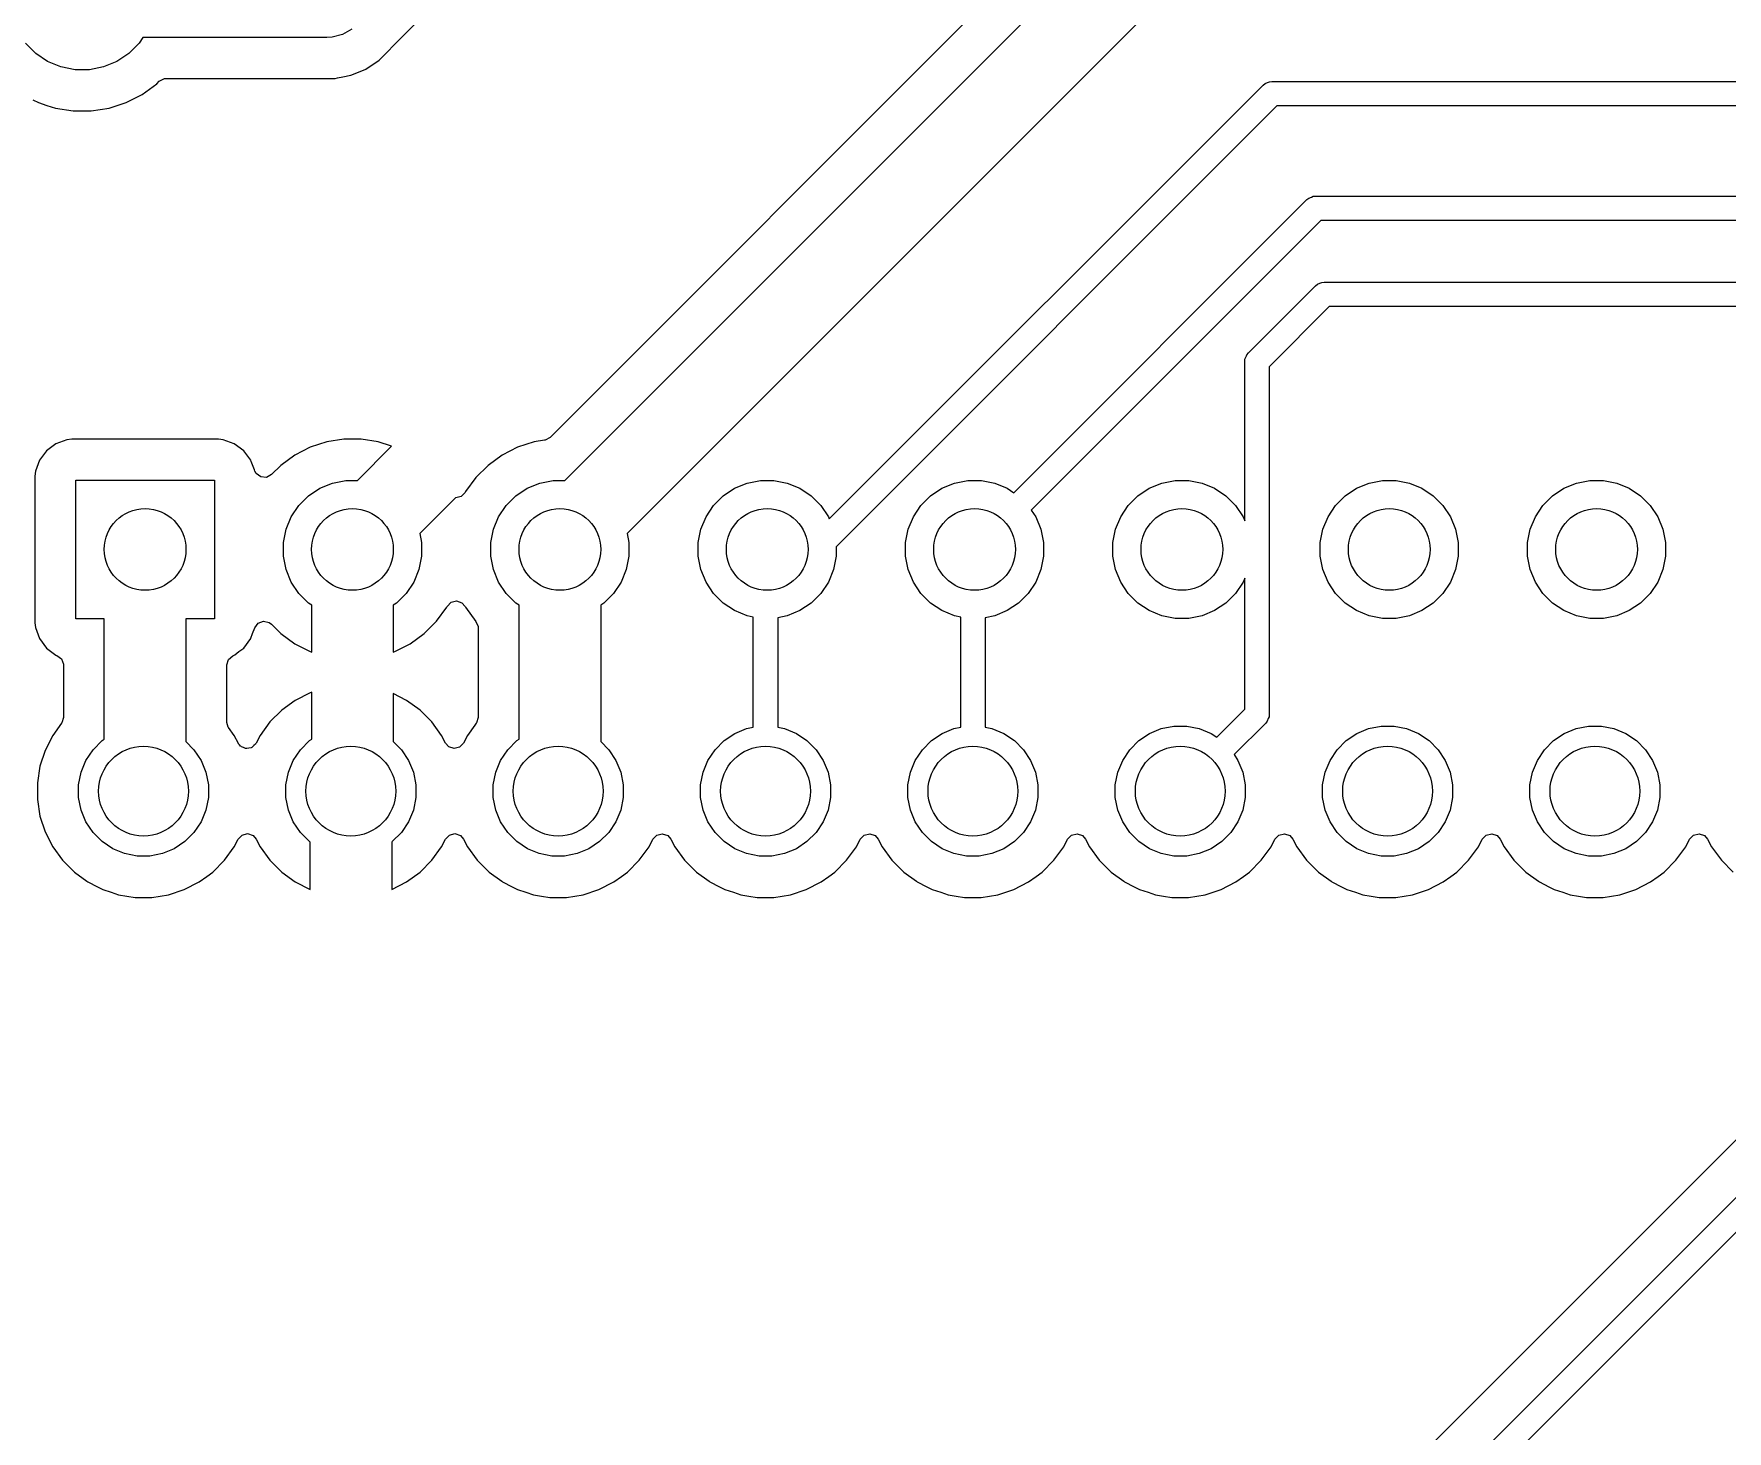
# Model space of a CAD drawing. Extents: x 4.41 to 8.11, y -5.15 to -2.23.
# Drawn here: x 4.922 to 5.739, y -3.685 to -3.011 of the extents above; entities that cross this region are included whole.
import ezdxf

# ---------------------------------------------------------------- set-up
doc = ezdxf.new("R2010")
doc.units = 0
doc.header["$MEASUREMENT"] = 0
doc.layers.add('BLACK', color=7, linetype='CONTINUOUS')

msp = doc.modelspace()

# ---------------------------------------------------------------- linework, layer by layer
at = {"layer": 'BLACK', "linetype": 'CONTINUOUS'}
for p, q in [((5.09416, -3.01814), (5.16833, -2.94397)), ((5.42719, -2.94948), (5.17085, -3.20582)), ((5.178, -3.22654), (5.43838, -2.96616)), ((5.46045, -2.99976), (5.20802, -3.25219)), ((4.97453, -3.01299), (4.97267, -3.01579)), ((5.06329, -3.01299), (4.97453, -3.01299)), ((5.06586, -3.01282), (5.06329, -3.01299)), ((5.07082, -3.01149), (5.06586, -3.01282)), ((5.06586, -3.01282), (5.06586, -3.01282)), ((5.07527, -3.00892), (5.07082, -3.01149)), ((4.9228, -3.0207), (4.91789, -3.01579)), ((4.92857, -3.02456), (4.9228, -3.0207)), ((4.96775, -3.0207), (4.96198, -3.02456)), ((4.97267, -3.01579), (4.96775, -3.0207)), ((5.0884, -3.0239), (5.09388, -3.01842)), ((5.09388, -3.01842), (5.09416, -3.01814)), ((5.09388, -3.01842), (5.09388, -3.01842)), ((5.09416, -3.01814), (5.09416, -3.01814)), ((4.93499, -3.02721), (4.92857, -3.02456)), ((4.9418, -3.02857), (4.93499, -3.02721)), ((4.94875, -3.02857), (4.9418, -3.02857)), ((4.95556, -3.02721), (4.94875, -3.02857)), ((4.96198, -3.02456), (4.95556, -3.02721)), ((5.07688, -3.03031), (5.08195, -3.02821)), ((5.08195, -3.02821), (5.0884, -3.0239)), ((4.97417, -3.04047), (4.9812, -3.03536)), ((4.9812, -3.03536), (4.98243, -3.03413)), ((4.98243, -3.03413), (4.98485, -3.03281)), ((4.98485, -3.03281), (4.98588, -3.0327)), ((4.98588, -3.0327), (5.06717, -3.0327)), ((5.06717, -3.0327), (5.06839, -3.03245)), ((5.06839, -3.03245), (5.07097, -3.03194)), ((5.07097, -3.03194), (5.07478, -3.03118)), ((5.07478, -3.03118), (5.07688, -3.03031)), ((5.30555, -3.24515), (5.51478, -3.03593)), ((5.51478, -3.03593), (5.51567, -3.03519)), ((5.51567, -3.03519), (5.51692, -3.03468)), ((5.51692, -3.03468), (5.5178, -3.03431)), ((5.5178, -3.03431), (5.51895, -3.0342)), ((5.51895, -3.0342), (5.99422, -3.0342)), ((4.92143, -3.04304), (4.92411, -3.04441)), ((4.92411, -3.04441), (4.92411, -3.04441)), ((4.92411, -3.04441), (4.92824, -3.04575)), ((4.92824, -3.04575), (4.93236, -3.04709)), ((4.95819, -3.04709), (4.96644, -3.04441)), ((4.96644, -3.04441), (4.97417, -3.04047)), ((4.93236, -3.04709), (4.94094, -3.04844)), ((4.94094, -3.04844), (4.94094, -3.04844)), ((4.94094, -3.04844), (4.94961, -3.04844)), ((4.94961, -3.04844), (4.94961, -3.04844)), ((4.94961, -3.04844), (4.95819, -3.04709)), ((5.5214, -3.04601), (5.30889, -3.25851)), ((5.99422, -3.04601), (5.5214, -3.04601)), ((5.39459, -3.23249), (5.5359, -3.09118)), ((5.5359, -3.09118), (5.53679, -3.09045)), ((5.53679, -3.09045), (5.53804, -3.08993)), ((5.53804, -3.08993), (5.53892, -3.08957)), ((5.53892, -3.08957), (5.54007, -3.08945)), ((5.54007, -3.08945), (6.04225, -3.08945)), ((5.54252, -3.10126), (5.40295, -3.24084)), ((6.04225, -3.10126), (5.54252, -3.10126)), ((5.50764, -3.16512), (5.54005, -3.1327)), ((5.54005, -3.1327), (5.54094, -3.13197)), ((5.54094, -3.13197), (5.54219, -3.13145)), ((5.54219, -3.13145), (5.54307, -3.13109)), ((5.54307, -3.13109), (5.54422, -3.13097)), ((5.54422, -3.13097), (6.04225, -3.13097)), ((5.54667, -3.14278), (5.51772, -3.17174)), ((6.04225, -3.14278), (5.54667, -3.14278)), ((5.50591, -3.16929), (5.50602, -3.16814)), ((5.50602, -3.16814), (5.50671, -3.16647)), ((5.50671, -3.16647), (5.5069, -3.16601)), ((5.5069, -3.16601), (5.50764, -3.16512)), ((5.50591, -3.246), (5.50591, -3.16929)), ((5.51772, -3.17174), (5.51772, -3.33937)), ((4.93259, -3.20891), (4.92805, -3.2123)), ((4.93789, -3.20693), (4.93259, -3.20891)), ((4.93259, -3.20891), (4.93259, -3.20891)), ((4.94024, -3.20667), (4.93789, -3.20693)), ((5.01094, -3.20667), (4.94024, -3.20667)), ((4.94024, -3.20667), (4.94024, -3.20667)), ((5.01329, -3.20693), (5.01094, -3.20667)), ((5.01094, -3.20667), (5.01094, -3.20667)), ((5.01094, -3.20667), (5.01094, -3.20667)), ((5.01094, -3.20667), (5.01094, -3.20667)), ((5.0186, -3.20891), (5.01329, -3.20693)), ((5.01329, -3.20693), (5.01329, -3.20693)), ((5.02313, -3.2123), (5.0186, -3.20891)), ((5.0186, -3.20891), (5.0186, -3.20891)), ((5.06314, -3.208), (5.05519, -3.21059)), ((5.07141, -3.20669), (5.06314, -3.208)), ((5.06314, -3.208), (5.06314, -3.208)), ((5.07977, -3.20669), (5.07141, -3.20669)), ((5.08804, -3.208), (5.07977, -3.20669)), ((5.09445, -3.21009), (5.08804, -3.208)), ((5.16314, -3.20798), (5.15518, -3.21057)), ((5.16816, -3.20719), (5.16314, -3.20798)), ((5.16844, -3.20714), (5.16816, -3.20719)), ((5.17085, -3.20582), (5.16844, -3.20714)), ((4.92465, -3.21684), (4.92267, -3.22215)), ((4.92805, -3.2123), (4.92465, -3.21684)), ((4.92465, -3.21684), (4.92465, -3.21684)), ((4.92805, -3.2123), (4.92805, -3.2123)), ((5.02653, -3.21684), (5.02313, -3.2123)), ((5.02313, -3.2123), (5.02313, -3.2123)), ((5.02677, -3.21748), (5.02653, -3.21684)), ((5.02653, -3.21684), (5.02653, -3.21684)), ((5.04773, -3.21439), (5.04097, -3.2193)), ((5.05519, -3.21059), (5.04773, -3.21439)), ((5.078, -3.22654), (5.09445, -3.21009)), ((5.14772, -3.21437), (5.14095, -3.21929)), ((5.15518, -3.21057), (5.14772, -3.21437)), ((4.92267, -3.22215), (4.92242, -3.22449)), ((4.92242, -3.22449), (4.92242, -3.22449)), ((4.92242, -3.22449), (4.92242, -3.29519)), ((5.02826, -3.22149), (5.02677, -3.21748)), ((5.02846, -3.22203), (5.02826, -3.22149)), ((5.02913, -3.22325), (5.02846, -3.22203)), ((5.03133, -3.2249), (5.02913, -3.22325)), ((5.03408, -3.2251), (5.03133, -3.2249)), ((5.03649, -3.22378), (5.03408, -3.2251)), ((5.04097, -3.2193), (5.03649, -3.22378)), ((5.13504, -3.22521), (5.13012, -3.23198)), ((5.14095, -3.21929), (5.13504, -3.22521)), ((4.94213, -3.29331), (4.94213, -3.22638)), ((4.94213, -3.22638), (5.00906, -3.22638)), ((5.00906, -3.22638), (5.00906, -3.29331)), ((5.05436, -3.23397), (5.05982, -3.23033)), ((5.05982, -3.23033), (5.06588, -3.22782)), ((5.06588, -3.22782), (5.07231, -3.22654)), ((5.07231, -3.22654), (5.078, -3.22654)), ((5.12993, -3.23234), (5.12804, -3.23434)), ((5.13012, -3.23198), (5.12993, -3.23234)), ((5.15436, -3.23397), (5.15982, -3.23033)), ((5.15982, -3.23033), (5.16588, -3.22782)), ((5.16588, -3.22782), (5.17231, -3.22654)), ((5.17231, -3.22654), (5.178, -3.22654)), ((5.25436, -3.23397), (5.25982, -3.23033)), ((5.25982, -3.23033), (5.26588, -3.22782)), ((5.26588, -3.22782), (5.27231, -3.22654)), ((5.27231, -3.22654), (5.27887, -3.22654)), ((5.27887, -3.22654), (5.2853, -3.22782)), ((5.2853, -3.22782), (5.29137, -3.23033)), ((5.29137, -3.23033), (5.29682, -3.23397)), ((5.35436, -3.23397), (5.35982, -3.23033)), ((5.35982, -3.23033), (5.36588, -3.22782)), ((5.36588, -3.22782), (5.37231, -3.22654)), ((5.37231, -3.22654), (5.37887, -3.22654)), ((5.37887, -3.22654), (5.3853, -3.22782)), ((5.3853, -3.22782), (5.39137, -3.23033)), ((5.39137, -3.23033), (5.39459, -3.23249)), ((5.45436, -3.23397), (5.45982, -3.23033)), ((5.45982, -3.23033), (5.46588, -3.22782)), ((5.46588, -3.22782), (5.47231, -3.22654)), ((5.47231, -3.22654), (5.47887, -3.22654)), ((5.47887, -3.22654), (5.4853, -3.22782)), ((5.4853, -3.22782), (5.49137, -3.23033)), ((5.49137, -3.23033), (5.49682, -3.23397)), ((5.55436, -3.23397), (5.55982, -3.23033)), ((5.55982, -3.23033), (5.56588, -3.22782)), ((5.56588, -3.22782), (5.57231, -3.22654)), ((5.57231, -3.22654), (5.57887, -3.22654)), ((5.57887, -3.22654), (5.5853, -3.22782)), ((5.5853, -3.22782), (5.59137, -3.23033)), ((5.59137, -3.23033), (5.59682, -3.23397)), ((5.65436, -3.23397), (5.65982, -3.23033)), ((5.65982, -3.23033), (5.66588, -3.22782)), ((5.66588, -3.22782), (5.67231, -3.22654)), ((5.67231, -3.22654), (5.67887, -3.22654)), ((5.67887, -3.22654), (5.6853, -3.22782)), ((5.6853, -3.22782), (5.69137, -3.23033)), ((5.69137, -3.23033), (5.69682, -3.23397)), ((5.04608, -3.24407), (5.04972, -3.23861)), ((5.04972, -3.23861), (5.05436, -3.23397)), ((5.12525, -3.23496), (5.10802, -3.25219)), ((5.12537, -3.235), (5.12525, -3.23496)), ((5.12804, -3.23434), (5.12537, -3.235)), ((5.14608, -3.24407), (5.14972, -3.23861)), ((5.14972, -3.23861), (5.15436, -3.23397)), ((5.24608, -3.24407), (5.24972, -3.23861)), ((5.24972, -3.23861), (5.25436, -3.23397)), ((5.29682, -3.23397), (5.30146, -3.23861)), ((5.30146, -3.23861), (5.3051, -3.24407)), ((5.34608, -3.24407), (5.34972, -3.23861)), ((5.34972, -3.23861), (5.35436, -3.23397)), ((5.40295, -3.24084), (5.4051, -3.24407)), ((5.44608, -3.24407), (5.44972, -3.23861)), ((5.44972, -3.23861), (5.45436, -3.23397)), ((5.49682, -3.23397), (5.50146, -3.23861)), ((5.50146, -3.23861), (5.5051, -3.24407)), ((5.54608, -3.24407), (5.54972, -3.23861)), ((5.54972, -3.23861), (5.55436, -3.23397)), ((5.59682, -3.23397), (5.60146, -3.23861)), ((5.60146, -3.23861), (5.6051, -3.24407)), ((5.64608, -3.24407), (5.64972, -3.23861)), ((5.64972, -3.23861), (5.65436, -3.23397)), ((5.69682, -3.23397), (5.70146, -3.23861)), ((5.70146, -3.23861), (5.7051, -3.24407)), ((5.04357, -3.25013), (5.04608, -3.24407)), ((5.14357, -3.25013), (5.14608, -3.24407)), ((5.24357, -3.25013), (5.24608, -3.24407)), ((5.3051, -3.24407), (5.30555, -3.24515)), ((5.34357, -3.25013), (5.34608, -3.24407)), ((5.4051, -3.24407), (5.40761, -3.25013)), ((5.44357, -3.25013), (5.44608, -3.24407)), ((5.5051, -3.24407), (5.50591, -3.246)), ((5.54357, -3.25013), (5.54608, -3.24407)), ((5.6051, -3.24407), (5.60761, -3.25013)), ((5.64357, -3.25013), (5.64608, -3.24407)), ((5.7051, -3.24407), (5.70761, -3.25013)), ((5.04229, -3.25656), (5.04357, -3.25013)), ((5.04229, -3.26312), (5.04229, -3.25656)), ((5.10802, -3.25219), (5.10889, -3.25656)), ((5.10889, -3.25656), (5.10889, -3.26312)), ((5.14229, -3.25656), (5.14357, -3.25013)), ((5.14229, -3.26312), (5.14229, -3.25656)), ((5.20802, -3.25219), (5.20889, -3.25656)), ((5.20889, -3.25656), (5.20889, -3.26312)), ((5.24229, -3.25656), (5.24357, -3.25013)), ((5.24229, -3.26312), (5.24229, -3.25656)), ((5.34229, -3.25656), (5.34357, -3.25013)), ((5.34229, -3.26312), (5.34229, -3.25656)), ((5.40761, -3.25013), (5.40889, -3.25656)), ((5.40889, -3.25656), (5.40889, -3.26312)), ((5.44229, -3.25656), (5.44357, -3.25013)), ((5.44229, -3.26312), (5.44229, -3.25656)), ((5.54229, -3.25656), (5.54357, -3.25013)), ((5.54229, -3.26312), (5.54229, -3.25656)), ((5.60761, -3.25013), (5.60889, -3.25656)), ((5.60889, -3.25656), (5.60889, -3.26312)), ((5.64229, -3.25656), (5.64357, -3.25013)), ((5.64229, -3.26312), (5.64229, -3.25656)), ((5.70761, -3.25013), (5.70889, -3.25656)), ((5.70889, -3.25656), (5.70889, -3.26312)), ((5.04357, -3.26956), (5.04229, -3.26312)), ((5.10889, -3.26312), (5.10761, -3.26956)), ((5.14357, -3.26956), (5.14229, -3.26312)), ((5.20889, -3.26312), (5.20761, -3.26956)), ((5.24357, -3.26956), (5.24229, -3.26312)), ((5.30889, -3.26312), (5.30761, -3.26956)), ((5.30889, -3.25851), (5.30889, -3.26312)), ((5.34357, -3.26956), (5.34229, -3.26312)), ((5.40889, -3.26312), (5.40761, -3.26956)), ((5.44357, -3.26956), (5.44229, -3.26312)), ((5.54357, -3.26956), (5.54229, -3.26312)), ((5.60889, -3.26312), (5.60761, -3.26956)), ((5.64357, -3.26956), (5.64229, -3.26312)), ((5.70889, -3.26312), (5.70761, -3.26956)), ((5.04608, -3.27562), (5.04357, -3.26956)), ((5.10761, -3.26956), (5.1051, -3.27562)), ((5.14608, -3.27562), (5.14357, -3.26956)), ((5.20761, -3.26956), (5.2051, -3.27562)), ((5.24608, -3.27562), (5.24357, -3.26956)), ((5.30761, -3.26956), (5.3051, -3.27562)), ((5.34608, -3.27562), (5.34357, -3.26956)), ((5.40761, -3.26956), (5.4051, -3.27562)), ((5.44608, -3.27562), (5.44357, -3.26956)), ((5.50591, -3.27368), (5.5051, -3.27562)), ((5.50591, -3.33692), (5.50591, -3.27368)), ((5.54608, -3.27562), (5.54357, -3.26956)), ((5.60761, -3.26956), (5.6051, -3.27562)), ((5.64608, -3.27562), (5.64357, -3.26956)), ((5.70761, -3.26956), (5.7051, -3.27562)), ((5.04972, -3.28107), (5.04608, -3.27562)), ((5.05436, -3.28571), (5.04972, -3.28107)), ((5.10146, -3.28107), (5.09682, -3.28571)), ((5.1051, -3.27562), (5.10146, -3.28107)), ((5.14972, -3.28107), (5.14608, -3.27562)), ((5.15436, -3.28571), (5.14972, -3.28107)), ((5.20146, -3.28107), (5.19682, -3.28571)), ((5.2051, -3.27562), (5.20146, -3.28107)), ((5.24972, -3.28107), (5.24608, -3.27562)), ((5.25436, -3.28571), (5.24972, -3.28107)), ((5.30146, -3.28107), (5.29682, -3.28571)), ((5.3051, -3.27562), (5.30146, -3.28107)), ((5.34972, -3.28107), (5.34608, -3.27562)), ((5.35436, -3.28571), (5.34972, -3.28107)), ((5.40146, -3.28107), (5.39682, -3.28571)), ((5.4051, -3.27562), (5.40146, -3.28107)), ((5.44972, -3.28107), (5.44608, -3.27562)), ((5.45436, -3.28571), (5.44972, -3.28107)), ((5.50146, -3.28107), (5.49682, -3.28571)), ((5.5051, -3.27562), (5.50146, -3.28107)), ((5.54972, -3.28107), (5.54608, -3.27562)), ((5.55436, -3.28571), (5.54972, -3.28107)), ((5.60146, -3.28107), (5.59682, -3.28571)), ((5.6051, -3.27562), (5.60146, -3.28107)), ((5.64972, -3.28107), (5.64608, -3.27562)), ((5.65436, -3.28571), (5.64972, -3.28107)), ((5.70146, -3.28107), (5.69682, -3.28571)), ((5.7051, -3.27562), (5.70146, -3.28107)), ((5.05591, -3.28674), (5.05436, -3.28571)), ((5.05591, -3.30933), (5.05591, -3.28674)), ((5.09682, -3.28571), (5.09528, -3.28674)), ((5.09528, -3.28674), (5.09528, -3.30933)), ((5.11613, -3.29447), (5.12105, -3.2877)), ((5.12105, -3.2877), (5.12123, -3.28734)), ((5.12123, -3.28734), (5.12312, -3.28534)), ((5.12312, -3.28534), (5.12579, -3.28468)), ((5.12579, -3.28468), (5.12839, -3.28557)), ((5.12839, -3.28557), (5.12993, -3.28734)), ((5.12993, -3.28734), (5.13012, -3.28771)), ((5.13012, -3.28771), (5.13515, -3.29464)), ((5.15591, -3.28674), (5.15436, -3.28571)), ((5.15591, -3.35131), (5.15591, -3.28674)), ((5.19682, -3.28571), (5.19528, -3.28674)), ((5.19528, -3.28674), (5.19528, -3.35252)), ((5.25982, -3.28936), (5.25436, -3.28571)), ((5.26588, -3.29187), (5.25982, -3.28936)), ((5.29137, -3.28936), (5.2853, -3.29187)), ((5.29682, -3.28571), (5.29137, -3.28936)), ((5.35982, -3.28936), (5.35436, -3.28571)), ((5.36588, -3.29187), (5.35982, -3.28936)), ((5.39137, -3.28936), (5.3853, -3.29187)), ((5.39682, -3.28571), (5.39137, -3.28936)), ((5.45982, -3.28936), (5.45436, -3.28571)), ((5.46588, -3.29187), (5.45982, -3.28936)), ((5.49137, -3.28936), (5.4853, -3.29187)), ((5.49682, -3.28571), (5.49137, -3.28936)), ((5.55982, -3.28936), (5.55436, -3.28571)), ((5.56588, -3.29187), (5.55982, -3.28936)), ((5.59137, -3.28936), (5.5853, -3.29187)), ((5.59682, -3.28571), (5.59137, -3.28936)), ((5.65982, -3.28936), (5.65436, -3.28571)), ((5.66588, -3.29187), (5.65982, -3.28936)), ((5.69137, -3.28936), (5.6853, -3.29187)), ((5.69682, -3.28571), (5.69137, -3.28936)), ((4.92242, -3.29519), (4.92242, -3.29519)), ((4.92242, -3.29519), (4.92267, -3.29754)), ((4.92267, -3.29754), (4.92465, -3.30285)), ((4.95591, -3.29331), (4.94213, -3.29331)), ((4.95591, -3.35131), (4.95591, -3.29331)), ((5.00906, -3.29331), (4.99528, -3.29331)), ((4.99528, -3.29331), (4.99528, -3.35252)), ((5.02744, -3.3004), (5.02846, -3.29765)), ((5.02846, -3.29765), (5.03011, -3.29545)), ((5.03011, -3.29545), (5.03269, -3.29449)), ((5.03269, -3.29449), (5.03538, -3.29507)), ((5.03538, -3.29507), (5.03649, -3.29591)), ((5.03649, -3.29591), (5.04097, -3.30038)), ((5.11022, -3.30038), (5.11613, -3.29447)), ((5.11613, -3.29447), (5.11613, -3.29447)), ((5.13515, -3.29464), (5.13511, -3.29466)), ((5.13511, -3.29466), (5.13616, -3.29698)), ((5.13616, -3.29698), (5.1362, -3.29765)), ((5.1362, -3.29765), (5.1362, -3.34082)), ((5.2689, -3.29247), (5.26588, -3.29187)), ((5.2689, -3.34559), (5.2689, -3.29247)), ((5.2853, -3.29187), (5.28071, -3.29278)), ((5.28071, -3.29278), (5.28071, -3.34559)), ((5.3689, -3.29247), (5.36588, -3.29187)), ((5.3689, -3.34559), (5.3689, -3.29247)), ((5.3853, -3.29187), (5.38071, -3.29278)), ((5.38071, -3.29278), (5.38071, -3.34559)), ((5.47231, -3.29315), (5.46588, -3.29187)), ((5.47887, -3.29315), (5.47231, -3.29315)), ((5.4853, -3.29187), (5.47887, -3.29315)), ((5.57231, -3.29315), (5.56588, -3.29187)), ((5.57887, -3.29315), (5.57231, -3.29315)), ((5.5853, -3.29187), (5.57887, -3.29315)), ((5.67231, -3.29315), (5.66588, -3.29187)), ((5.67887, -3.29315), (5.67231, -3.29315)), ((5.6853, -3.29187), (5.67887, -3.29315)), ((4.92465, -3.30285), (4.92465, -3.30285)), ((4.92465, -3.30285), (4.92805, -3.30738)), ((5.02313, -3.30738), (5.02653, -3.30285)), ((5.02653, -3.30285), (5.02663, -3.30258)), ((5.02663, -3.30258), (5.02744, -3.3004)), ((5.04097, -3.30038), (5.04097, -3.30038)), ((5.04097, -3.30038), (5.04773, -3.3053)), ((5.04773, -3.3053), (5.05519, -3.3091)), ((5.09599, -3.3091), (5.10345, -3.3053)), ((5.10345, -3.3053), (5.11021, -3.30038)), ((5.11021, -3.30038), (5.11022, -3.30038)), ((4.92805, -3.30738), (4.92805, -3.30738)), ((4.92805, -3.30738), (4.93259, -3.31078)), ((4.93259, -3.31078), (4.93259, -3.31078)), ((4.93259, -3.31078), (4.93259, -3.31078)), ((4.93259, -3.31078), (4.93302, -3.31094)), ((4.93302, -3.31094), (4.93523, -3.31259)), ((4.93523, -3.31259), (4.93619, -3.31517)), ((4.93619, -3.31517), (4.9362, -3.31552)), ((5.01498, -3.31552), (5.01576, -3.31288)), ((5.01576, -3.31288), (5.01783, -3.31108)), ((5.01783, -3.31108), (5.01816, -3.31094)), ((5.01816, -3.31094), (5.0186, -3.31078)), ((5.0186, -3.31078), (5.01877, -3.31065)), ((5.01877, -3.31065), (5.02082, -3.30912)), ((5.02082, -3.30912), (5.02313, -3.30738)), ((5.05519, -3.3091), (5.05591, -3.30933)), ((5.09528, -3.30933), (5.09599, -3.3091)), ((4.9362, -3.31552), (4.9362, -3.34082)), ((5.01498, -3.34298), (5.01498, -3.31552)), ((5.05516, -3.32895), (5.04798, -3.3326)), ((5.05591, -3.3287), (5.05516, -3.32895)), ((5.05591, -3.35131), (5.05591, -3.3287)), ((5.10163, -3.3326), (5.09528, -3.32937)), ((5.09528, -3.32937), (5.09528, -3.35252)), ((5.04146, -3.33734), (5.03576, -3.34304)), ((5.04798, -3.3326), (5.04146, -3.33734)), ((5.04146, -3.33734), (5.04146, -3.33734)), ((5.10815, -3.33734), (5.10163, -3.3326)), ((5.11384, -3.34304), (5.10815, -3.33734)), ((5.49239, -3.35043), (5.50591, -3.33692)), ((5.51772, -3.33937), (5.5176, -3.34052)), ((4.93527, -3.34368), (4.93101, -3.34954)), ((4.93543, -3.34345), (4.93527, -3.34368)), ((4.9362, -3.34082), (4.93543, -3.34345)), ((5.01499, -3.34326), (5.01498, -3.34298)), ((5.01539, -3.34439), (5.01499, -3.34326)), ((5.01571, -3.34555), (5.01539, -3.34439)), ((5.01581, -3.3457), (5.01571, -3.34555)), ((5.01859, -3.34954), (5.01581, -3.3457)), ((5.03576, -3.34304), (5.03103, -3.34955)), ((5.03576, -3.34304), (5.03576, -3.34304)), ((5.11858, -3.34955), (5.11384, -3.34304)), ((5.11384, -3.34304), (5.11384, -3.34304)), ((5.13463, -3.34457), (5.13101, -3.34954)), ((5.13527, -3.34368), (5.13463, -3.34457)), ((5.13543, -3.34345), (5.13527, -3.34368)), ((5.1362, -3.34082), (5.13543, -3.34345)), ((5.25996, -3.3486), (5.26566, -3.34624)), ((5.26566, -3.34624), (5.2689, -3.34559)), ((5.28071, -3.34559), (5.28395, -3.34624)), ((5.28395, -3.34624), (5.28965, -3.3486)), ((5.35996, -3.3486), (5.36566, -3.34624)), ((5.36566, -3.34624), (5.3689, -3.34559)), ((5.38071, -3.34559), (5.38395, -3.34624)), ((5.38395, -3.34624), (5.38965, -3.3486)), ((5.45996, -3.3486), (5.46566, -3.34624)), ((5.46566, -3.34624), (5.47172, -3.34503)), ((5.47172, -3.34503), (5.47789, -3.34503)), ((5.47789, -3.34503), (5.48395, -3.34624)), ((5.48395, -3.34624), (5.48965, -3.3486)), ((5.51599, -3.34355), (5.50075, -3.35879)), ((5.51672, -3.34265), (5.51599, -3.34355)), ((5.51724, -3.3414), (5.51672, -3.34265)), ((5.5176, -3.34052), (5.51724, -3.3414)), ((5.55996, -3.3486), (5.56566, -3.34624)), ((5.56566, -3.34624), (5.57172, -3.34503)), ((5.57172, -3.34503), (5.57789, -3.34503)), ((5.57789, -3.34503), (5.58395, -3.34624)), ((5.58395, -3.34624), (5.58965, -3.3486)), ((5.65996, -3.3486), (5.66566, -3.34624)), ((5.66566, -3.34624), (5.67172, -3.34503)), ((5.67172, -3.34503), (5.67789, -3.34503)), ((5.67789, -3.34503), (5.68395, -3.34624)), ((5.68395, -3.34624), (5.68965, -3.3486)), ((4.93101, -3.34954), (4.92735, -3.35672)), ((4.95046, -3.3564), (4.95482, -3.35203)), ((4.95482, -3.35203), (4.95591, -3.35131)), ((4.99528, -3.35252), (4.99915, -3.3564)), ((5.02056, -3.35339), (5.01859, -3.34954)), ((5.02066, -3.35356), (5.02056, -3.35339)), ((5.02105, -3.35398), (5.02066, -3.35356)), ((5.02155, -3.35463), (5.02105, -3.35398)), ((5.02176, -3.35473), (5.02155, -3.35463)), ((5.022, -3.35499), (5.02176, -3.35473)), ((5.02304, -3.35534), (5.022, -3.35499)), ((5.02403, -3.35582), (5.02304, -3.35534)), ((5.02433, -3.35578), (5.02403, -3.35582)), ((5.02461, -3.35587), (5.02433, -3.35578)), ((5.02567, -3.35561), (5.02461, -3.35587)), ((5.02676, -3.35547), (5.02567, -3.35561)), ((5.02699, -3.35528), (5.02676, -3.35547)), ((5.02728, -3.35521), (5.02699, -3.35528)), ((5.02803, -3.35441), (5.02728, -3.35521)), ((5.02887, -3.35371), (5.02803, -3.35441)), ((5.02896, -3.35343), (5.02887, -3.35371)), ((5.02916, -3.35321), (5.02896, -3.35343)), ((5.03103, -3.34955), (5.02916, -3.35321)), ((5.05046, -3.3564), (5.05482, -3.35203)), ((5.05482, -3.35203), (5.05591, -3.35131)), ((5.09528, -3.35252), (5.09915, -3.3564)), ((5.12044, -3.35321), (5.11858, -3.34955)), ((5.12198, -3.35499), (5.12044, -3.35321)), ((5.12458, -3.35587), (5.12198, -3.35499)), ((5.12725, -3.35521), (5.12458, -3.35587)), ((5.12914, -3.35321), (5.12725, -3.35521)), ((5.13101, -3.34954), (5.12914, -3.35321)), ((5.13101, -3.34954), (5.13101, -3.34954)), ((5.15046, -3.3564), (5.15482, -3.35203)), ((5.15482, -3.35203), (5.15591, -3.35131)), ((5.19528, -3.35252), (5.19915, -3.3564)), ((5.25046, -3.3564), (5.25482, -3.35203)), ((5.25482, -3.35203), (5.25996, -3.3486)), ((5.28965, -3.3486), (5.29478, -3.35203)), ((5.29478, -3.35203), (5.29915, -3.3564)), ((5.35046, -3.3564), (5.35482, -3.35203)), ((5.35482, -3.35203), (5.35996, -3.3486)), ((5.38965, -3.3486), (5.39478, -3.35203)), ((5.39478, -3.35203), (5.39915, -3.3564)), ((5.45046, -3.3564), (5.45482, -3.35203)), ((5.45482, -3.35203), (5.45996, -3.3486)), ((5.48965, -3.3486), (5.49239, -3.35043)), ((5.55046, -3.3564), (5.55482, -3.35203)), ((5.55482, -3.35203), (5.55996, -3.3486)), ((5.58965, -3.3486), (5.59478, -3.35203)), ((5.59478, -3.35203), (5.59915, -3.3564)), ((5.65046, -3.3564), (5.65482, -3.35203)), ((5.65482, -3.35203), (5.65996, -3.3486)), ((5.68965, -3.3486), (5.69478, -3.35203)), ((5.69478, -3.35203), (5.69915, -3.3564)), ((4.92486, -3.36439), (4.9236, -3.37235)), ((4.92735, -3.35672), (4.92486, -3.36439)), ((4.94466, -3.36724), (4.94703, -3.36153)), ((4.94703, -3.36153), (4.95046, -3.3564)), ((4.99915, -3.3564), (5.00258, -3.36153)), ((5.00258, -3.36153), (5.00494, -3.36724)), ((5.04466, -3.36724), (5.04703, -3.36153)), ((5.04703, -3.36153), (5.05046, -3.3564)), ((5.09915, -3.3564), (5.10258, -3.36153)), ((5.10258, -3.36153), (5.10494, -3.36724)), ((5.14466, -3.36724), (5.14703, -3.36153)), ((5.14703, -3.36153), (5.15046, -3.3564)), ((5.19915, -3.3564), (5.20258, -3.36153)), ((5.20258, -3.36153), (5.20494, -3.36724)), ((5.24466, -3.36724), (5.24703, -3.36153)), ((5.24703, -3.36153), (5.25046, -3.3564)), ((5.29915, -3.3564), (5.30258, -3.36153)), ((5.30258, -3.36153), (5.30494, -3.36724)), ((5.34466, -3.36724), (5.34703, -3.36153)), ((5.34703, -3.36153), (5.35046, -3.3564)), ((5.39915, -3.3564), (5.40258, -3.36153)), ((5.40258, -3.36153), (5.40494, -3.36724)), ((5.44466, -3.36724), (5.44703, -3.36153)), ((5.44703, -3.36153), (5.45046, -3.3564)), ((5.50075, -3.35879), (5.50258, -3.36153)), ((5.50258, -3.36153), (5.50494, -3.36724)), ((5.54466, -3.36724), (5.54703, -3.36153)), ((5.54703, -3.36153), (5.55046, -3.3564)), ((5.59915, -3.3564), (5.60258, -3.36153)), ((5.60258, -3.36153), (5.60494, -3.36724)), ((5.64466, -3.36724), (5.64703, -3.36153)), ((5.64703, -3.36153), (5.65046, -3.3564)), ((5.69915, -3.3564), (5.70258, -3.36153)), ((5.70258, -3.36153), (5.70494, -3.36724)), ((4.9236, -3.37235), (4.9236, -3.38041)), ((4.94346, -3.37329), (4.94466, -3.36724)), ((5.00494, -3.36724), (5.00615, -3.37329)), ((5.04346, -3.37329), (5.04466, -3.36724)), ((5.10494, -3.36724), (5.10615, -3.37329)), ((5.14346, -3.37329), (5.14466, -3.36724)), ((5.20494, -3.36724), (5.20615, -3.37329)), ((5.24346, -3.37329), (5.24466, -3.36724)), ((5.30494, -3.36724), (5.30615, -3.37329)), ((5.34346, -3.37329), (5.34466, -3.36724)), ((5.40494, -3.36724), (5.40615, -3.37329)), ((5.44346, -3.37329), (5.44466, -3.36724)), ((5.50494, -3.36724), (5.50615, -3.37329)), ((5.54346, -3.37329), (5.54466, -3.36724)), ((5.60494, -3.36724), (5.60615, -3.37329)), ((5.64346, -3.37329), (5.64466, -3.36724)), ((5.70494, -3.36724), (5.70615, -3.37329)), ((4.9236, -3.38041), (4.92486, -3.38837)), ((4.94346, -3.37947), (4.94346, -3.37329)), ((4.94466, -3.38552), (4.94346, -3.37947)), ((5.00615, -3.37947), (5.00494, -3.38552)), ((5.00615, -3.37329), (5.00615, -3.37947)), ((5.04346, -3.37947), (5.04346, -3.37329)), ((5.04466, -3.38552), (5.04346, -3.37947)), ((5.10615, -3.37947), (5.10494, -3.38552)), ((5.10615, -3.37329), (5.10615, -3.37947)), ((5.14346, -3.37947), (5.14346, -3.37329)), ((5.14466, -3.38552), (5.14346, -3.37947)), ((5.20615, -3.37947), (5.20494, -3.38552)), ((5.20615, -3.37329), (5.20615, -3.37947)), ((5.24346, -3.37947), (5.24346, -3.37329)), ((5.24466, -3.38552), (5.24346, -3.37947)), ((5.30615, -3.37947), (5.30494, -3.38552)), ((5.30615, -3.37329), (5.30615, -3.37947)), ((5.34346, -3.37947), (5.34346, -3.37329)), ((5.34466, -3.38552), (5.34346, -3.37947)), ((5.40615, -3.37947), (5.40494, -3.38552)), ((5.40615, -3.37329), (5.40615, -3.37947)), ((5.44346, -3.37947), (5.44346, -3.37329)), ((5.44466, -3.38552), (5.44346, -3.37947)), ((5.50615, -3.37947), (5.50494, -3.38552)), ((5.50615, -3.37329), (5.50615, -3.37947)), ((5.54346, -3.37947), (5.54346, -3.37329)), ((5.54466, -3.38552), (5.54346, -3.37947)), ((5.60615, -3.37947), (5.60494, -3.38552)), ((5.60615, -3.37329), (5.60615, -3.37947)), ((5.64346, -3.37947), (5.64346, -3.37329)), ((5.64466, -3.38552), (5.64346, -3.37947)), ((5.70615, -3.37947), (5.70494, -3.38552)), ((5.70615, -3.37329), (5.70615, -3.37947)), ((4.92486, -3.38837), (4.92735, -3.39603)), ((4.94703, -3.39123), (4.94466, -3.38552)), ((5.00494, -3.38552), (5.00258, -3.39123)), ((5.04703, -3.39123), (5.04466, -3.38552)), ((5.10494, -3.38552), (5.10258, -3.39123)), ((5.14703, -3.39123), (5.14466, -3.38552)), ((5.20494, -3.38552), (5.20258, -3.39123)), ((5.24703, -3.39123), (5.24466, -3.38552)), ((5.30494, -3.38552), (5.30258, -3.39123)), ((5.34703, -3.39123), (5.34466, -3.38552)), ((5.40494, -3.38552), (5.40258, -3.39123)), ((5.44703, -3.39123), (5.44466, -3.38552)), ((5.50494, -3.38552), (5.50258, -3.39123)), ((5.54703, -3.39123), (5.54466, -3.38552)), ((5.60494, -3.38552), (5.60258, -3.39123)), ((5.64703, -3.39123), (5.64466, -3.38552)), ((5.70494, -3.38552), (5.70258, -3.39123)), ((4.92735, -3.39603), (4.93101, -3.40321)), ((4.95046, -3.39636), (4.94703, -3.39123)), ((4.95482, -3.40072), (4.95046, -3.39636)), ((4.99915, -3.39636), (4.99478, -3.40072)), ((5.00258, -3.39123), (4.99915, -3.39636)), ((5.02235, -3.39754), (5.02502, -3.39688)), ((5.02502, -3.39688), (5.02763, -3.39777)), ((5.05046, -3.39636), (5.04703, -3.39123)), ((5.05482, -3.40072), (5.05046, -3.39636)), ((5.09915, -3.39636), (5.09478, -3.40072)), ((5.10258, -3.39123), (5.09915, -3.39636)), ((5.12233, -3.39754), (5.125, -3.39688)), ((5.125, -3.39688), (5.1276, -3.39777)), ((5.15046, -3.39636), (5.14703, -3.39123)), ((5.15482, -3.40072), (5.15046, -3.39636)), ((5.19915, -3.39636), (5.19478, -3.40072)), ((5.20258, -3.39123), (5.19915, -3.39636)), ((5.22234, -3.39756), (5.22501, -3.3969)), ((5.22501, -3.3969), (5.22762, -3.39779)), ((5.25046, -3.39636), (5.24703, -3.39123)), ((5.25482, -3.40072), (5.25046, -3.39636)), ((5.29915, -3.39636), (5.29478, -3.40072)), ((5.30258, -3.39123), (5.29915, -3.39636)), ((5.32234, -3.39756), (5.32501, -3.3969)), ((5.32501, -3.3969), (5.32762, -3.39779)), ((5.35046, -3.39636), (5.34703, -3.39123)), ((5.35482, -3.40072), (5.35046, -3.39636)), ((5.39915, -3.39636), (5.39478, -3.40072)), ((5.40258, -3.39123), (5.39915, -3.39636)), ((5.42234, -3.39756), (5.42501, -3.3969)), ((5.42501, -3.3969), (5.42762, -3.39779)), ((5.45046, -3.39636), (5.44703, -3.39123)), ((5.45482, -3.40072), (5.45046, -3.39636)), ((5.49915, -3.39636), (5.49478, -3.40072)), ((5.50258, -3.39123), (5.49915, -3.39636)), ((5.52234, -3.39756), (5.52501, -3.3969)), ((5.52501, -3.3969), (5.52762, -3.39779)), ((5.55046, -3.39636), (5.54703, -3.39123)), ((5.55482, -3.40072), (5.55046, -3.39636)), ((5.57063, -3.7445), (5.92161, -3.39352)), ((5.59915, -3.39636), (5.59478, -3.40072)), ((5.60258, -3.39123), (5.59915, -3.39636)), ((5.62234, -3.39756), (5.62501, -3.3969)), ((5.62501, -3.3969), (5.62762, -3.39779)), ((5.65046, -3.39636), (5.64703, -3.39123)), ((5.65482, -3.40072), (5.65046, -3.39636)), ((5.69915, -3.39636), (5.69478, -3.40072)), ((5.70258, -3.39123), (5.69915, -3.39636)), ((5.72234, -3.39756), (5.72501, -3.3969)), ((5.72501, -3.3969), (5.72762, -3.39779)), ((4.93101, -3.40321), (4.93575, -3.40973)), ((4.95996, -3.40415), (4.95482, -3.40072)), ((4.96566, -3.40652), (4.95996, -3.40415)), ((4.98965, -3.40415), (4.98395, -3.40652)), ((4.99478, -3.40072), (4.98965, -3.40415)), ((5.01386, -3.40973), (5.01859, -3.40321)), ((5.01859, -3.40321), (5.02046, -3.39954)), ((5.01859, -3.40321), (5.01859, -3.40321)), ((5.01859, -3.40321), (5.01859, -3.40321)), ((5.02046, -3.39954), (5.02235, -3.39754)), ((5.02763, -3.39777), (5.02916, -3.39954)), ((5.02916, -3.39954), (5.03103, -3.4032)), ((5.03103, -3.4032), (5.03576, -3.40972)), ((5.05512, -3.40092), (5.05482, -3.40072)), ((5.05512, -3.42379), (5.05512, -3.40092)), ((5.09478, -3.40072), (5.09449, -3.40092)), ((5.09449, -3.40092), (5.09449, -3.42379)), ((5.11384, -3.40972), (5.11858, -3.4032)), ((5.11858, -3.4032), (5.12044, -3.39954)), ((5.12044, -3.39954), (5.12233, -3.39754)), ((5.1276, -3.39777), (5.12914, -3.39954)), ((5.12914, -3.39954), (5.13101, -3.40321)), ((5.13101, -3.40321), (5.13575, -3.40973)), ((5.15996, -3.40415), (5.15482, -3.40072)), ((5.16566, -3.40652), (5.15996, -3.40415)), ((5.18965, -3.40415), (5.18395, -3.40652)), ((5.19478, -3.40072), (5.18965, -3.40415)), ((5.21386, -3.40973), (5.21859, -3.40321)), ((5.21859, -3.40321), (5.22045, -3.39956)), ((5.21859, -3.40321), (5.21859, -3.40321)), ((5.21859, -3.40321), (5.21859, -3.40321)), ((5.22045, -3.39956), (5.22234, -3.39756)), ((5.22762, -3.39779), (5.22915, -3.39956)), ((5.22915, -3.39956), (5.23101, -3.40321)), ((5.23101, -3.40321), (5.23575, -3.40973)), ((5.25996, -3.40415), (5.25482, -3.40072)), ((5.26566, -3.40652), (5.25996, -3.40415)), ((5.28965, -3.40415), (5.28395, -3.40652)), ((5.29478, -3.40072), (5.28965, -3.40415)), ((5.31386, -3.40973), (5.31859, -3.40321)), ((5.31859, -3.40321), (5.32045, -3.39956)), ((5.31859, -3.40321), (5.31859, -3.40321)), ((5.31859, -3.40321), (5.31859, -3.40321)), ((5.32045, -3.39956), (5.32234, -3.39756)), ((5.32762, -3.39779), (5.32915, -3.39956)), ((5.32915, -3.39956), (5.33101, -3.40321)), ((5.33101, -3.40321), (5.33575, -3.40973)), ((5.35996, -3.40415), (5.35482, -3.40072)), ((5.36566, -3.40652), (5.35996, -3.40415)), ((5.38965, -3.40415), (5.38395, -3.40652)), ((5.39478, -3.40072), (5.38965, -3.40415)), ((5.41386, -3.40973), (5.41859, -3.40321)), ((5.41859, -3.40321), (5.42045, -3.39956)), ((5.41859, -3.40321), (5.41859, -3.40321)), ((5.41859, -3.40321), (5.41859, -3.40321)), ((5.42045, -3.39956), (5.42234, -3.39756)), ((5.42762, -3.39779), (5.42915, -3.39956)), ((5.42915, -3.39956), (5.43101, -3.40321)), ((5.43101, -3.40321), (5.43575, -3.40973)), ((5.45996, -3.40415), (5.45482, -3.40072)), ((5.46566, -3.40652), (5.45996, -3.40415)), ((5.48965, -3.40415), (5.48395, -3.40652)), ((5.49478, -3.40072), (5.48965, -3.40415)), ((5.51386, -3.40973), (5.51859, -3.40321)), ((5.51859, -3.40321), (5.52045, -3.39956)), ((5.51859, -3.40321), (5.51859, -3.40321)), ((5.51859, -3.40321), (5.51859, -3.40321)), ((5.52045, -3.39956), (5.52234, -3.39756)), ((5.52762, -3.39779), (5.52915, -3.39956)), ((5.52915, -3.39956), (5.53101, -3.40321)), ((5.53101, -3.40321), (5.53575, -3.40973)), ((5.55996, -3.40415), (5.55482, -3.40072)), ((5.56566, -3.40652), (5.55996, -3.40415)), ((5.9317, -3.40014), (5.58071, -3.75113)), ((5.58965, -3.40415), (5.58395, -3.40652)), ((5.59478, -3.40072), (5.58965, -3.40415)), ((5.61386, -3.40973), (5.61859, -3.40321)), ((5.61859, -3.40321), (5.62045, -3.39956)), ((5.61859, -3.40321), (5.61859, -3.40321)), ((5.61859, -3.40321), (5.61859, -3.40321)), ((5.62045, -3.39956), (5.62234, -3.39756)), ((5.62762, -3.39779), (5.62915, -3.39956)), ((5.62915, -3.39956), (5.63101, -3.40321)), ((5.63101, -3.40321), (5.63575, -3.40973)), ((5.65996, -3.40415), (5.65482, -3.40072)), ((5.66566, -3.40652), (5.65996, -3.40415)), ((5.68965, -3.40415), (5.68395, -3.40652)), ((5.69478, -3.40072), (5.68965, -3.40415)), ((5.71386, -3.40973), (5.71859, -3.40321)), ((5.71859, -3.40321), (5.72045, -3.39956)), ((5.71859, -3.40321), (5.71859, -3.40321)), ((5.71859, -3.40321), (5.71859, -3.40321)), ((5.72045, -3.39956), (5.72234, -3.39756)), ((5.72762, -3.39779), (5.72915, -3.39956)), ((5.72915, -3.39956), (5.73101, -3.40321)), ((5.73101, -3.40321), (5.73575, -3.40973)), ((4.93575, -3.40973), (4.94145, -3.41543)), ((4.97172, -3.40772), (4.96566, -3.40652)), ((4.97789, -3.40772), (4.97172, -3.40772)), ((4.98395, -3.40652), (4.97789, -3.40772)), ((5.00816, -3.41543), (5.01386, -3.40973)), ((5.01386, -3.40973), (5.01386, -3.40973)), ((5.01386, -3.40973), (5.01386, -3.40973)), ((5.03576, -3.40972), (5.03576, -3.40972)), ((5.03576, -3.40972), (5.04146, -3.41542)), ((5.10815, -3.41542), (5.11384, -3.40972)), ((5.11384, -3.40972), (5.11384, -3.40972)), ((5.13575, -3.40973), (5.14145, -3.41543)), ((5.17172, -3.40772), (5.16566, -3.40652)), ((5.17789, -3.40772), (5.17172, -3.40772)), ((5.18395, -3.40652), (5.17789, -3.40772)), ((5.20816, -3.41543), (5.21386, -3.40973)), ((5.21386, -3.40973), (5.21386, -3.40973)), ((5.21386, -3.40973), (5.21386, -3.40973)), ((5.23575, -3.40973), (5.24145, -3.41543)), ((5.27172, -3.40772), (5.26566, -3.40652)), ((5.27789, -3.40772), (5.27172, -3.40772)), ((5.28395, -3.40652), (5.27789, -3.40772)), ((5.30816, -3.41543), (5.31386, -3.40973)), ((5.31386, -3.40973), (5.31386, -3.40973)), ((5.31386, -3.40973), (5.31386, -3.40973)), ((5.33575, -3.40973), (5.34145, -3.41543)), ((5.37172, -3.40772), (5.36566, -3.40652)), ((5.37789, -3.40772), (5.37172, -3.40772)), ((5.38395, -3.40652), (5.37789, -3.40772)), ((5.40816, -3.41543), (5.41386, -3.40973)), ((5.41386, -3.40973), (5.41386, -3.40973)), ((5.41386, -3.40973), (5.41386, -3.40973)), ((5.43575, -3.40973), (5.44145, -3.41543)), ((5.47172, -3.40772), (5.46566, -3.40652)), ((5.47789, -3.40772), (5.47172, -3.40772)), ((5.48395, -3.40652), (5.47789, -3.40772)), ((5.50816, -3.41543), (5.51386, -3.40973)), ((5.51386, -3.40973), (5.51386, -3.40973)), ((5.51386, -3.40973), (5.51386, -3.40973)), ((5.53575, -3.40973), (5.54145, -3.41543)), ((5.57172, -3.40772), (5.56566, -3.40652)), ((5.57789, -3.40772), (5.57172, -3.40772)), ((5.58395, -3.40652), (5.57789, -3.40772)), ((5.60816, -3.41543), (5.61386, -3.40973)), ((5.61386, -3.40973), (5.61386, -3.40973)), ((5.61386, -3.40973), (5.61386, -3.40973)), ((5.63575, -3.40973), (5.64145, -3.41543)), ((5.67172, -3.40772), (5.66566, -3.40652)), ((5.67789, -3.40772), (5.67172, -3.40772)), ((5.68395, -3.40652), (5.67789, -3.40772)), ((5.70816, -3.41543), (5.71386, -3.40973)), ((5.71386, -3.40973), (5.71386, -3.40973)), ((5.71386, -3.40973), (5.71386, -3.40973)), ((5.73575, -3.40973), (5.74145, -3.41543)), ((4.94145, -3.41543), (4.94755, -3.41986)), ((4.94755, -3.41986), (4.94797, -3.42017)), ((4.94797, -3.42017), (4.95254, -3.4225)), ((4.99446, -3.42383), (5.00164, -3.42017)), ((5.00164, -3.42017), (5.0053, -3.41751)), ((5.0053, -3.41751), (5.00816, -3.41543)), ((5.00816, -3.41543), (5.00816, -3.41543)), ((5.00816, -3.41543), (5.00816, -3.41543)), ((5.04146, -3.41542), (5.04798, -3.42015)), ((5.04798, -3.42015), (5.05512, -3.42379)), ((5.09449, -3.42379), (5.10163, -3.42015)), ((5.10163, -3.42015), (5.10815, -3.41542)), ((5.10815, -3.41542), (5.10815, -3.41542)), ((5.14145, -3.41543), (5.14755, -3.41986)), ((5.14755, -3.41986), (5.14797, -3.42017)), ((5.14797, -3.42017), (5.15254, -3.4225)), ((5.19446, -3.42383), (5.20164, -3.42017)), ((5.20164, -3.42017), (5.2053, -3.41751)), ((5.2053, -3.41751), (5.20816, -3.41543)), ((5.20816, -3.41543), (5.20816, -3.41543)), ((5.20816, -3.41543), (5.20816, -3.41543)), ((5.24145, -3.41543), (5.24755, -3.41986)), ((5.24755, -3.41986), (5.24797, -3.42017)), ((5.24797, -3.42017), (5.25254, -3.4225)), ((5.29446, -3.42383), (5.30164, -3.42017)), ((5.30164, -3.42017), (5.3053, -3.41751)), ((5.3053, -3.41751), (5.30816, -3.41543)), ((5.30816, -3.41543), (5.30816, -3.41543)), ((5.30816, -3.41543), (5.30816, -3.41543)), ((5.34145, -3.41543), (5.34755, -3.41986)), ((5.34755, -3.41986), (5.34797, -3.42017)), ((5.34797, -3.42017), (5.35254, -3.4225)), ((5.39446, -3.42383), (5.40164, -3.42017)), ((5.40164, -3.42017), (5.4053, -3.41751)), ((5.4053, -3.41751), (5.40816, -3.41543)), ((5.40816, -3.41543), (5.40816, -3.41543)), ((5.40816, -3.41543), (5.40816, -3.41543)), ((5.44145, -3.41543), (5.44755, -3.41986)), ((5.44755, -3.41986), (5.44797, -3.42017)), ((5.44797, -3.42017), (5.45254, -3.4225)), ((5.49446, -3.42383), (5.50164, -3.42017)), ((5.50164, -3.42017), (5.5053, -3.41751)), ((5.5053, -3.41751), (5.50816, -3.41543)), ((5.50816, -3.41543), (5.50816, -3.41543)), ((5.50816, -3.41543), (5.50816, -3.41543)), ((5.54145, -3.41543), (5.54755, -3.41986)), ((5.54755, -3.41986), (5.54797, -3.42017)), ((5.54797, -3.42017), (5.55254, -3.4225)), ((5.59446, -3.42383), (5.60164, -3.42017)), ((5.60164, -3.42017), (5.6053, -3.41751)), ((5.6053, -3.41751), (5.60816, -3.41543)), ((5.60816, -3.41543), (5.60816, -3.41543)), ((5.60816, -3.41543), (5.60816, -3.41543)), ((5.64145, -3.41543), (5.64755, -3.41986)), ((5.64755, -3.41986), (5.64797, -3.42017)), ((5.64797, -3.42017), (5.65254, -3.4225)), ((5.69446, -3.42383), (5.70164, -3.42017)), ((5.70164, -3.42017), (5.7053, -3.41751)), ((5.7053, -3.41751), (5.70816, -3.41543)), ((5.70816, -3.41543), (5.70816, -3.41543)), ((5.70816, -3.41543), (5.70816, -3.41543)), ((4.95254, -3.4225), (4.95515, -3.42383)), ((4.95515, -3.42383), (4.95515, -3.42383)), ((4.95515, -3.42383), (4.95515, -3.42383)), ((4.95515, -3.42383), (4.95926, -3.42516)), ((4.95926, -3.42516), (4.96281, -3.42632)), ((4.96281, -3.42632), (4.96679, -3.42695)), ((4.96679, -3.42695), (4.97077, -3.42758)), ((4.97077, -3.42758), (4.97077, -3.42758)), ((4.97077, -3.42758), (4.97883, -3.42758)), ((4.97883, -3.42758), (4.98679, -3.42632)), ((4.97883, -3.42758), (4.97883, -3.42758)), ((4.98679, -3.42632), (4.99446, -3.42383)), ((5.15254, -3.4225), (5.15515, -3.42383)), ((5.15515, -3.42383), (5.15515, -3.42383)), ((5.15515, -3.42383), (5.15515, -3.42383)), ((5.15515, -3.42383), (5.15926, -3.42516)), ((5.15926, -3.42516), (5.16281, -3.42632)), ((5.16281, -3.42632), (5.16679, -3.42695)), ((5.16679, -3.42695), (5.17077, -3.42758)), ((5.17077, -3.42758), (5.17077, -3.42758)), ((5.17077, -3.42758), (5.17883, -3.42758)), ((5.17883, -3.42758), (5.18679, -3.42632)), ((5.17883, -3.42758), (5.17883, -3.42758)), ((5.18679, -3.42632), (5.19446, -3.42383)), ((5.25254, -3.4225), (5.25515, -3.42383)), ((5.25515, -3.42383), (5.25515, -3.42383)), ((5.25515, -3.42383), (5.25515, -3.42383)), ((5.25515, -3.42383), (5.25926, -3.42516)), ((5.25926, -3.42516), (5.26281, -3.42632)), ((5.26281, -3.42632), (5.26679, -3.42695)), ((5.26679, -3.42695), (5.27077, -3.42758)), ((5.27077, -3.42758), (5.27077, -3.42758)), ((5.27077, -3.42758), (5.27883, -3.42758)), ((5.27883, -3.42758), (5.28679, -3.42632)), ((5.27883, -3.42758), (5.27883, -3.42758)), ((5.28679, -3.42632), (5.29446, -3.42383)), ((5.35254, -3.4225), (5.35515, -3.42383)), ((5.35515, -3.42383), (5.35515, -3.42383)), ((5.35515, -3.42383), (5.35515, -3.42383)), ((5.35515, -3.42383), (5.35926, -3.42516)), ((5.35926, -3.42516), (5.36281, -3.42632)), ((5.36281, -3.42632), (5.36679, -3.42695)), ((5.36679, -3.42695), (5.37077, -3.42758)), ((5.37077, -3.42758), (5.37077, -3.42758)), ((5.37077, -3.42758), (5.37883, -3.42758)), ((5.37883, -3.42758), (5.38679, -3.42632)), ((5.37883, -3.42758), (5.37883, -3.42758)), ((5.38679, -3.42632), (5.39446, -3.42383)), ((5.45254, -3.4225), (5.45515, -3.42383)), ((5.45515, -3.42383), (5.45515, -3.42383)), ((5.45515, -3.42383), (5.45515, -3.42383)), ((5.45515, -3.42383), (5.45926, -3.42516)), ((5.45926, -3.42516), (5.46281, -3.42632)), ((5.46281, -3.42632), (5.46679, -3.42695)), ((5.46679, -3.42695), (5.47077, -3.42758)), ((5.47077, -3.42758), (5.47077, -3.42758)), ((5.47077, -3.42758), (5.47883, -3.42758)), ((5.47883, -3.42758), (5.48679, -3.42632)), ((5.47883, -3.42758), (5.47883, -3.42758)), ((5.48679, -3.42632), (5.49446, -3.42383)), ((5.55254, -3.4225), (5.55515, -3.42383)), ((5.55515, -3.42383), (5.55515, -3.42383)), ((5.55515, -3.42383), (5.55515, -3.42383)), ((5.55515, -3.42383), (5.55926, -3.42516)), ((5.55926, -3.42516), (5.56281, -3.42632)), ((5.56281, -3.42632), (5.56679, -3.42695)), ((5.56679, -3.42695), (5.57077, -3.42758)), ((5.57077, -3.42758), (5.57077, -3.42758)), ((5.57077, -3.42758), (5.57883, -3.42758)), ((5.57883, -3.42758), (5.58679, -3.42632)), ((5.57883, -3.42758), (5.57883, -3.42758)), ((5.58679, -3.42632), (5.59446, -3.42383)), ((5.65254, -3.4225), (5.65515, -3.42383)), ((5.65515, -3.42383), (5.65515, -3.42383)), ((5.65515, -3.42383), (5.65515, -3.42383)), ((5.65515, -3.42383), (5.65926, -3.42516)), ((5.65926, -3.42516), (5.66281, -3.42632)), ((5.66281, -3.42632), (5.66679, -3.42695)), ((5.66679, -3.42695), (5.67077, -3.42758)), ((5.67077, -3.42758), (5.67077, -3.42758)), ((5.67077, -3.42758), (5.67883, -3.42758)), ((5.67883, -3.42758), (5.68679, -3.42632)), ((5.67883, -3.42758), (5.67883, -3.42758)), ((5.68679, -3.42632), (5.69446, -3.42383)), ((5.85589, -3.43138), (5.55491, -3.73235))]:
    msp.add_line(p, q, dxfattribs=at)
at = {"layer": 'BLACK'}
for centre, radius in [((4.97559, -3.25984), 0.01969), ((5.07559, -3.25984), 0.01969), ((5.17559, -3.25984), 0.01969), ((5.27559, -3.25984), 0.01969), ((5.37559, -3.25984), 0.01969), ((5.47559, -3.25984), 0.01969), ((5.57559, -3.25984), 0.01969), ((5.67559, -3.25984), 0.01969), ((4.9748, -3.37638), 0.02165), ((5.0748, -3.37638), 0.02165), ((5.1748, -3.37638), 0.02165), ((5.2748, -3.37638), 0.02165), ((5.3748, -3.37638), 0.02165), ((5.4748, -3.37638), 0.02165), ((5.5748, -3.37638), 0.02165), ((5.6748, -3.37638), 0.02165)]:
    msp.add_circle(centre, radius, dxfattribs=at)
at = {"layer": 'WHITE'}
for centre, radius in [((4.97559, -3.25984), 0.01969), ((5.07559, -3.25984), 0.01969), ((5.17559, -3.25984), 0.01969), ((5.27559, -3.25984), 0.01969), ((5.37559, -3.25984), 0.01969), ((5.47559, -3.25984), 0.01969), ((5.57559, -3.25984), 0.01969), ((5.67559, -3.25984), 0.01969), ((4.9748, -3.37638), 0.02165), ((5.0748, -3.37638), 0.02165), ((5.1748, -3.37638), 0.02165), ((5.2748, -3.37638), 0.02165), ((5.3748, -3.37638), 0.02165), ((5.4748, -3.37638), 0.02165), ((5.5748, -3.37638), 0.02165), ((5.6748, -3.37638), 0.02165)]:
    msp.add_circle(centre, radius, dxfattribs=at)

doc.saveas('drawing.dxf')
